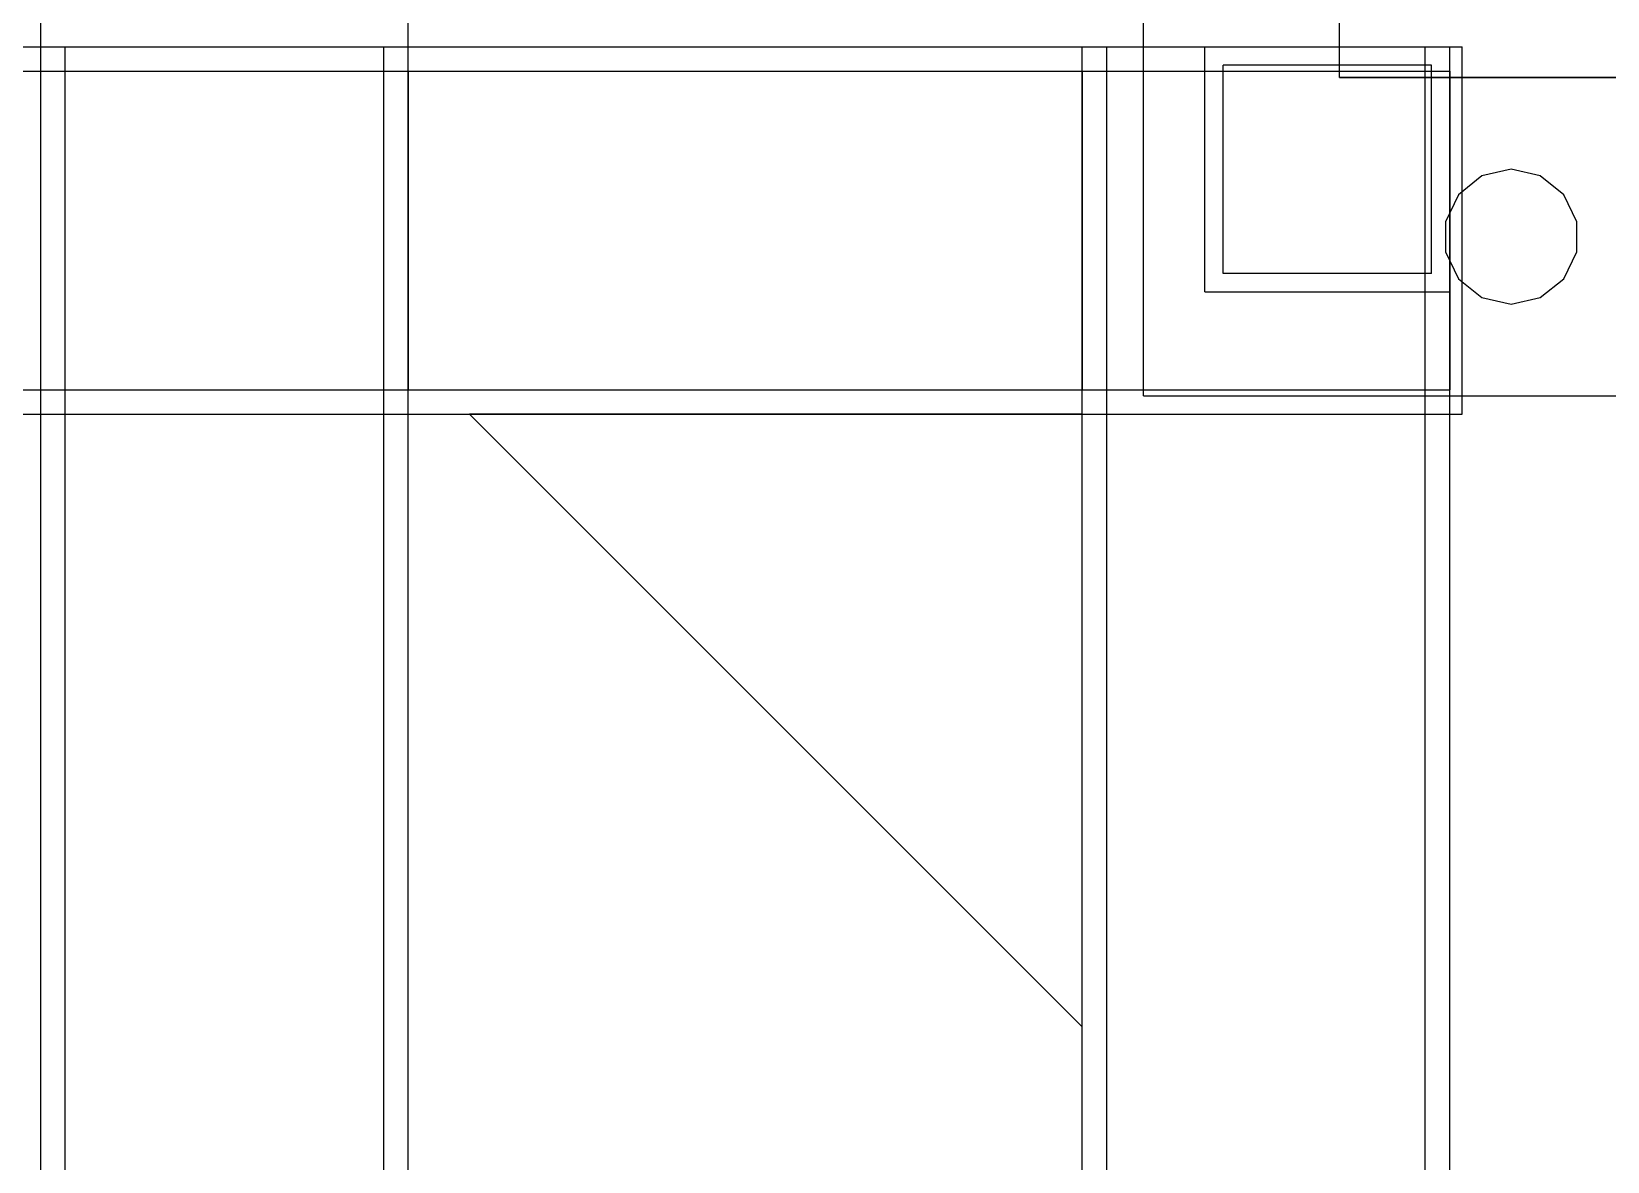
# Model space of a CAD drawing. Header units: millimetres. Extents: x -201 to 3037, y -406 to 3230.
# Drawn here: x 2518.5 to 2775.7, y 1035 to 1219.5 of the extents above; entities that cross this region are included whole.
import ezdxf

# ---------------------------------------------------------------- set-up
doc = ezdxf.new("R2010")
doc.units = ezdxf.units.MM
doc.layers.add('HIDDEN', color=8, linetype='Continuous')
doc.layers.add('VISIBLE', color=7, linetype='Continuous')

msp = doc.modelspace()

# ---------------------------------------------------------------- linework, layer by layer
at = {"layer": 'HIDDEN'}
for points in [[(2700, 1160), (2700, 1340)], [(2520, 1217), (2520, 1337)], [(2520, 1217), (2520, 1337)], [(2520, 1217), (2520, 1337)], [(2520, 1217), (2520, 1337)], [(2520, 1217), (2520, 1337)], [(2580, 1217), (2580, 1337)], [(2580, 1217), (2580, 1337)], [(2580, 1217), (2580, 1337)], [(2580, 1217), (2580, 1337)], [(2580, 1217), (2580, 1337)], [(2732, 1212), (2732, 1322)], [(2732, 1212), (2732, 1322)], [(1800, 1217), (2750, 1217)], [(1800, 1217), (2750, 1217)], [(2220, 1217), (2580, 1217)], [(2520, 880), (2520, 1217)], [(2520, 1217), (2580, 1217)], [(2520, 1157), (2520, 1217)], [(2520, 1217), (2580, 1217)], [(2520, 1217), (2580, 1217)], [(2520, 1217), (2580, 1217)], [(2520, 1217), (2580, 1217)], [(2520, 1217), (2580, 1217)], [(2520, 1217), (2580, 1217)], [(2520, 1217), (2580, 1217)], [(2524, 1217), (2576, 1217)], [(2524, 1217), (2576, 1217)], [(2524, 880), (2524, 1217)], [(2524, 880), (2524, 1217)], [(2576, 880), (2576, 1217)], [(2576, 880), (2576, 1217)], [(2580, 880), (2580, 1217)], [(2580, 1157), (2580, 1217)], [(2580, 1157), (2580, 1217)], [(2580, 1217), (2690, 1217)], [(2580, 1157), (2580, 1217)], [(2580, 1157), (2580, 1217)], [(2690, 880), (2690, 1217)], [(2690, 1217), (2750, 1217)], [(2690, 1157), (2690, 1217)], [(2694, 1217), (2746, 1217)], [(2694, 1217), (2746, 1217)], [(2694, 880), (2694, 1217)], [(2694, 880), (2694, 1217)], [(2700, 1217), (2750, 1217)], [(2710, 1177), (2710, 1217)], [(2710, 1217), (2750, 1217)], [(2710, 1177), (2710, 1217)], [(2710, 1217), (2750, 1217)], [(2746, 880), (2746, 1217)], [(2746, 880), (2746, 1217)], [(2750, 1157), (2750, 1217)], [(2750, 1157), (2750, 1217)], [(2750, 880), (2750, 1217)], [(2750, 1160), (2750, 1217)], [(2750, 1177), (2750, 1217)], [(2750, 1177), (2750, 1217)], [(2750, 1157), (2750, 1217)], [(2750, 1217), (2752, 1217)], [(2750, 1157), (2750, 1217)], [(2750, 1217), (2752, 1217)], [(2752, 1157), (2752, 1217)], [(2752, 1160), (2752, 1217)], [(1800, 1213), (2750, 1213)], [(1800, 1213), (2750, 1213)], [(2220, 1213), (2580, 1213)], [(2220, 1213), (2580, 1213)], [(2580, 1213), (2580, 1161)], [(2580, 1213), (2580, 1161)], [(2580, 1213), (2690, 1213)], [(2580, 1213), (2690, 1213)], [(2580, 1213), (2580, 1161)], [(2580, 1213), (2580, 1161)], [(2690, 1213), (2690, 1161)], [(2690, 1213), (2690, 1161)], [(2747, 1214), (2713, 1214)], [(2713, 1180), (2713, 1214)], [(2747, 1214), (2713, 1214)], [(2713, 1180), (2713, 1214)], [(2732, 1212), (2908, 1212)], [(2732, 1212), (2908, 1212)], [(2747, 1180), (2747, 1214)], [(2747, 1180), (2747, 1214)], [(2750, 1213), (2750, 1161)], [(2750, 1213), (2750, 1161)], [(2760, 1197), (2755.23, 1195.91), (2751.4, 1192.86), (2749.28, 1188.45), (2749.28, 1183.55), (2751.4, 1179.14), (2755.23, 1176.09), (2760, 1175), (2764.77, 1176.09), (2768.6, 1179.14), (2770.72, 1183.55), (2770.72, 1188.45), (2768.6, 1192.86), (2764.77, 1195.91), (2760, 1197)], [(2747, 1180), (2713, 1180)], [(2747, 1180), (2713, 1180)], [(2710, 1177), (2750, 1177)], [(2710, 1177), (2750, 1177)], [(1800, 1161), (2750, 1161)], [(1800, 1161), (2750, 1161)], [(2220, 1161), (2580, 1161)], [(2220, 1161), (2580, 1161)], [(2580, 1161), (2690, 1161)], [(2580, 1161), (2690, 1161)], [(2700, 1160), (2940, 1160)], [(1800, 1157), (2750, 1157)], [(1800, 1157), (2750, 1157)], [(2220, 1157), (2580, 1157)], [(2580, 1157), (2690, 1157)], [(2690, 1157), (2590, 1157)], [(2690, 1157), (2590, 1157)], [(2590, 1157), (2690, 1057)], [(2590, 1157), (2690, 1057)], [(2690, 1157), (2590, 1157)], [(2690, 1157), (2590, 1157)], [(2590, 1157), (2690, 1057)], [(2690, 880), (2690, 1157)], [(2690, 1157), (2750, 1157)], [(2690, 880), (2690, 1157)], [(2690, 1157), (2750, 1157)], [(2690, 1057), (2690, 1157)], [(2690, 1057), (2690, 1157)], [(2690, 1057), (2690, 1157)], [(2690, 1057), (2690, 1157)], [(2694, 1157), (2746, 1157)], [(2694, 1157), (2746, 1157)], [(2694, 880), (2694, 1157)], [(2694, 880), (2694, 1157)], [(2746, 880), (2746, 1157)], [(2746, 880), (2746, 1157)], [(2750, 880), (2750, 1157)], [(2750, 880), (2750, 1157)], [(2750, 1157), (2752, 1157)]]:
    msp.add_lwpolyline(points, dxfattribs=at)
at = {"layer": 'VISIBLE'}
for points in [[(2700, 1160), (2700, 1340)], [(2520, 1217), (2520, 1337)], [(2580, 1217), (2580, 1337)], [(2732, 1212), (2732, 1322)], [(2732, 1212), (2732, 1322)], [(2280, 1217), (2520, 1217)], [(2520, 1217), (2580, 1217)], [(2580, 1217), (2690, 1217)], [(2580, 1157), (2580, 1217)], [(2690, 945), (2690, 1217)], [(2690, 1217), (2700, 1217)], [(2690, 1157), (2690, 1217)], [(2908, 1212), (2732, 1212)], [(2732, 1212), (2908, 1212)], [(2760, 1197), (2755.23, 1195.91), (2751.4, 1192.86), (2749.28, 1188.45), (2749.28, 1183.55), (2751.4, 1179.14), (2755.23, 1176.09), (2760, 1175), (2764.77, 1176.09), (2768.6, 1179.14), (2770.72, 1183.55), (2770.72, 1188.45), (2768.6, 1192.86), (2764.77, 1195.91), (2760, 1197)], [(2700, 1160), (2940, 1160)], [(2750, 945), (2750, 1160)], [(2752, 1157), (2752, 1160)], [(2220, 1157), (2580, 1157)], [(2520, 945), (2520, 1157)], [(2580, 945), (2580, 1157)], [(2580, 1157), (2690, 1157)], [(2590, 1157), (2690, 1057)], [(2750, 1157), (2752, 1157)]]:
    msp.add_lwpolyline(points, dxfattribs=at)

doc.saveas('drawing.dxf')
